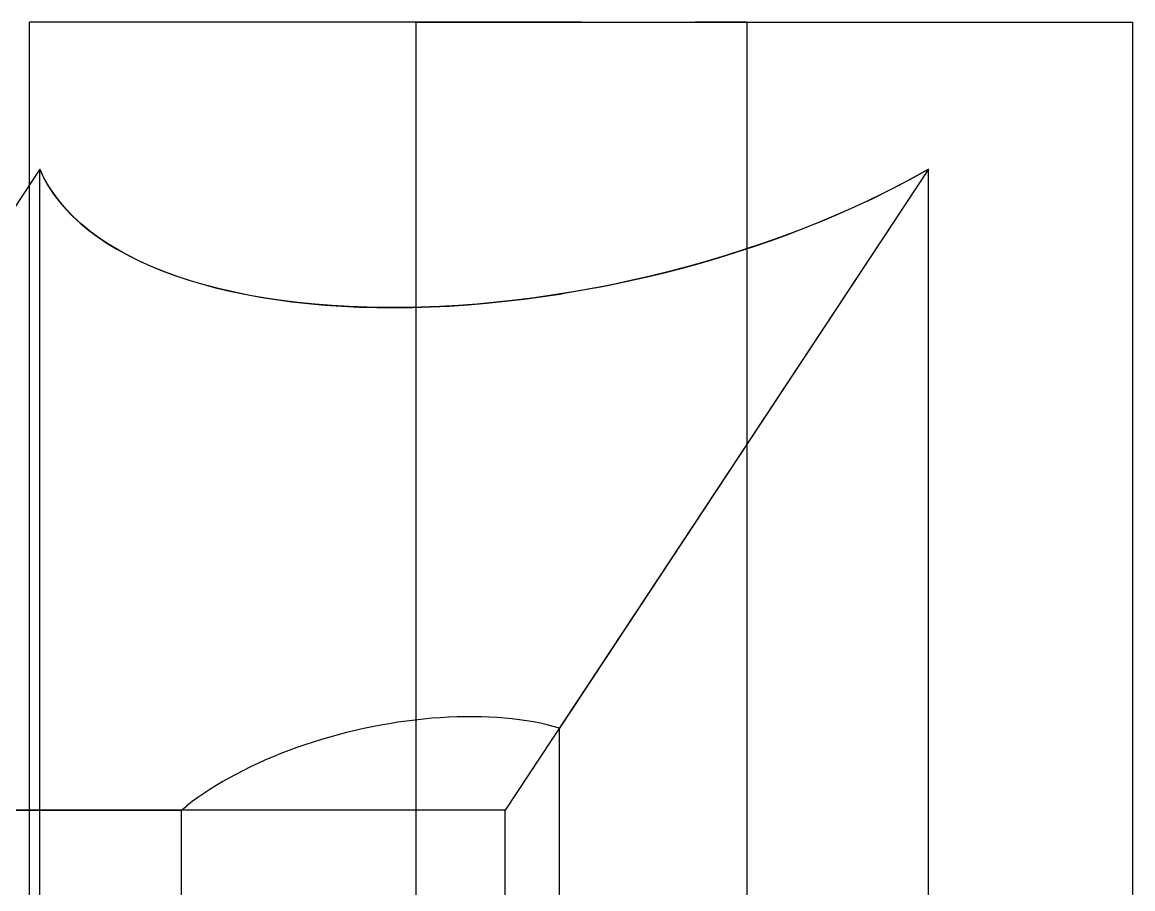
# Model space of a CAD drawing. Header units: millimetres. Extents: x -55 to 176, y -160 to 36.
# Drawn here: x 148.91 to 163, y -119 to -108 of the extents above; entities that cross this region are included whole.
import ezdxf

# ---------------------------------------------------------------- set-up
doc = ezdxf.new("R2010")
doc.units = ezdxf.units.MM
doc.layers.add('YZ', color=7, linetype='Continuous')

msp = doc.modelspace()

# ---------------------------------------------------------------- linework, layer by layer
at = {"layer": 'YZ'}
for p, q in [((149, -124), (149.001, -108)), ((149, -124), (149.001, -108)), ((149.012, -108), (149.001, -108)), ((149.035, -108), (149.012, -108)), ((149.068, -108), (149.035, -108)), ((149.112, -108), (149.068, -108)), ((149.167, -108), (149.112, -108)), ((149.233, -108), (149.167, -108)), ((149.309, -108), (149.233, -108)), ((149.396, -108), (149.309, -108)), ((149.494, -108), (149.396, -108)), ((149.601, -108), (149.494, -108)), ((149.719, -108), (149.601, -108)), ((149.847, -108), (149.719, -108)), ((149.985, -108), (149.847, -108)), ((150.132, -108), (149.985, -108)), ((150.288, -108), (150.132, -108)), ((150.454, -108), (150.288, -108)), ((150.628, -108), (150.454, -108)), ((150.81, -108), (150.628, -108)), ((151.001, -108), (150.81, -108)), ((151.2, -108), (151.001, -108)), ((151.406, -108), (151.2, -108)), ((151.62, -108), (151.406, -108)), ((151.841, -108), (151.62, -108)), ((152.068, -108), (151.841, -108)), ((152.301, -108), (152.068, -108)), ((152.54, -108), (152.301, -108)), ((152.785, -108), (152.54, -108)), ((153.035, -108), (152.785, -108)), ((153.289, -108), (153.035, -108)), ((153.548, -108), (153.289, -108)), ((153.81, -108), (153.548, -108)), ((154.076, -108), (153.81, -108)), ((153.901, -108), (153.9, -108)), ((153.9, -108), (153.903, -108)), ((153.903, -108), (153.9, -108)), ((153.9, -108), (153.901, -108)), ((153.9, -108), (153.9, -127)), ((153.9, -108), (153.9, -127)), ((153.905, -108), (153.901, -108)), ((153.901, -108), (153.905, -108)), ((153.903, -108), (153.909, -108)), ((153.908, -108), (153.903, -108)), ((153.912, -108), (153.905, -108)), ((153.905, -108), (153.913, -108)), ((153.917, -108), (153.908, -108)), ((153.909, -108), (153.918, -108)), ((153.923, -108), (153.912, -108)), ((153.913, -108), (153.924, -108)), ((153.93, -108), (153.917, -108)), ((153.918, -108), (153.931, -108)), ((153.937, -108), (153.923, -108)), ((153.924, -108), (153.938, -108)), ((153.945, -108), (153.93, -108)), ((153.931, -108), (153.947, -108)), ((153.955, -108), (153.937, -108)), ((153.938, -108), (153.955, -108)), ((153.964, -108), (153.945, -108)), ((153.947, -108), (153.966, -108)), ((153.975, -108), (153.955, -108)), ((153.955, -108), (153.976, -108)), ((153.986, -108), (153.964, -108)), ((153.966, -108), (153.988, -108)), ((153.999, -108), (153.975, -108)), ((153.976, -108), (153.999, -108)), ((154.011, -108), (153.986, -108)), ((153.988, -108), (154.014, -108)), ((154.026, -108), (153.999, -108)), ((153.999, -108), (154.026, -108)), ((154.04, -108), (154.011, -108)), ((154.014, -108), (154.043, -108)), ((154.057, -108), (154.026, -108)), ((154.026, -108), (154.056, -108)), ((154.071, -108), (154.04, -108)), ((154.043, -108), (154.075, -108)), ((154.056, -108), (154.089, -108)), ((154.09, -108), (154.057, -108)), ((154.106, -108), (154.071, -108)), ((154.075, -108), (154.11, -108)), ((154.346, -108), (154.076, -108)), ((154.089, -108), (154.125, -108)), ((154.126, -108), (154.09, -108)), ((154.143, -108), (154.106, -108)), ((154.11, -108), (154.148, -108)), ((154.125, -108), (154.164, -108)), ((154.165, -108), (154.126, -108)), ((154.184, -108), (154.143, -108)), ((154.148, -108), (154.189, -108)), ((154.164, -108), (154.205, -108)), ((154.207, -108), (154.165, -108)), ((154.227, -108), (154.184, -108)), ((154.189, -108), (154.233, -108)), ((154.205, -108), (154.25, -108)), ((154.252, -108), (154.207, -108)), ((154.274, -108), (154.227, -108)), ((154.233, -108), (154.28, -108)), ((154.25, -108), (154.297, -108)), ((154.3, -108), (154.252, -108)), ((154.322, -108), (154.274, -108)), ((154.28, -108), (154.33, -108)), ((154.297, -108), (154.346, -108)), ((154.35, -108), (154.3, -108)), ((154.374, -108), (154.322, -108)), ((154.33, -108), (154.382, -108)), ((154.617, -108), (154.346, -108)), ((154.346, -108), (154.399, -108)), ((154.403, -108), (154.35, -108)), ((154.428, -108), (154.374, -108)), ((154.382, -108), (154.437, -108)), ((154.399, -108), (154.453, -108)), ((154.458, -108), (154.403, -108)), ((154.485, -108), (154.428, -108)), ((154.437, -108), (154.494, -108)), ((154.453, -108), (154.511, -108)), ((154.516, -108), (154.458, -108)), ((154.544, -108), (154.485, -108)), ((154.494, -108), (154.554, -108)), ((154.511, -108), (154.57, -108)), ((154.516, -108), (154.577, -108)), ((154.544, -108), (154.605, -108)), ((154.554, -108), (154.616, -108)), ((154.57, -108), (154.632, -108)), ((154.577, -108), (154.639, -108)), ((154.605, -108), (154.668, -108)), ((154.616, -108), (154.68, -108)), ((154.891, -108), (154.617, -108)), ((154.632, -108), (154.696, -108)), ((154.639, -108), (154.704, -108)), ((154.668, -108), (154.734, -108)), ((154.68, -108), (154.746, -108)), ((154.696, -108), (154.762, -108)), ((154.704, -108), (154.77, -108)), ((154.734, -108), (154.802, -108)), ((154.746, -108), (154.814, -108)), ((154.762, -108), (154.829, -108)), ((154.77, -108), (154.839, -108)), ((154.802, -108), (154.871, -108)), ((154.814, -108), (154.885, -108)), ((154.829, -108), (154.899, -108)), ((154.839, -108), (154.91, -108)), ((154.871, -108), (154.943, -108)), ((154.885, -108), (154.957, -108)), ((155.167, -108), (154.891, -108)), ((154.899, -108), (154.97, -108)), ((154.91, -108), (154.982, -108)), ((154.943, -108), (155.015, -108)), ((154.957, -108), (155.03, -108)), ((154.97, -108), (155.043, -108)), ((154.982, -108), (155.056, -108)), ((155.015, -108), (155.09, -108)), ((155.03, -108), (155.106, -108)), ((155.043, -108), (155.118, -108)), ((155.056, -108), (155.131, -108)), ((155.09, -108), (155.166, -108)), ((155.106, -108), (155.182, -108)), ((155.118, -108), (155.193, -108)), ((155.131, -108), (155.208, -108)), ((155.166, -108), (155.243, -108)), ((155.444, -108), (155.167, -108)), ((155.182, -108), (155.26, -108)), ((155.193, -108), (155.27, -108)), ((155.208, -108), (155.286, -108)), ((155.243, -108), (155.322, -108)), ((155.26, -108), (155.34, -108)), ((155.27, -108), (155.349, -108)), ((155.286, -108), (155.365, -108)), ((155.322, -108), (155.401, -108)), ((155.34, -108), (155.42, -108)), ((155.349, -108), (155.428, -108)), ((155.365, -108), (155.445, -108)), ((155.401, -108), (155.482, -108)), ((155.42, -108), (155.501, -108)), ((155.428, -108), (155.508, -108)), ((155.722, -108), (155.444, -108)), ((155.445, -108), (155.526, -108)), ((155.482, -108), (155.563, -108)), ((155.501, -108), (155.583, -108)), ((155.508, -108), (155.589, -108)), ((155.526, -108), (155.607, -108)), ((155.563, -108), (155.645, -108)), ((155.583, -108), (155.666, -108)), ((155.589, -108), (155.67, -108)), ((155.607, -108), (155.69, -108)), ((155.645, -108), (155.728, -108)), ((155.666, -108), (155.749, -108)), ((155.67, -108), (155.752, -108)), ((155.69, -108), (155.772, -108)), ((156, -108), (155.722, -108)), ((155.728, -108), (155.811, -108)), ((155.749, -108), (155.832, -108)), ((155.752, -108), (155.835, -108)), ((155.772, -108), (155.856, -108)), ((155.811, -108), (155.894, -108)), ((155.832, -108), (155.916, -108)), ((155.835, -108), (155.917, -108)), ((155.856, -108), (155.939, -108)), ((155.894, -108), (155.977, -108)), ((155.916, -108), (156, -108)), ((155.917, -108), (156, -108)), ((155.939, -108), (156.023, -108)), ((155.977, -108), (156.061, -108)), ((156, -108), (156.278, -108)), ((156, -108), (156.083, -108)), ((156, -108), (156.084, -108)), ((156.023, -108), (156.106, -108)), ((156.061, -108), (156.144, -108)), ((156.083, -108), (156.165, -108)), ((156.084, -108), (156.168, -108)), ((156.106, -108), (156.189, -108)), ((156.144, -108), (156.228, -108)), ((156.165, -108), (156.248, -108)), ((156.168, -108), (156.251, -108)), ((156.189, -108), (156.272, -108)), ((156.228, -108), (156.31, -108)), ((156.248, -108), (156.33, -108)), ((156.251, -108), (156.334, -108)), ((156.272, -108), (156.355, -108)), ((156.278, -108), (156.556, -108)), ((156.31, -108), (156.393, -108)), ((156.33, -108), (156.411, -108)), ((156.334, -108), (156.417, -108)), ((156.355, -108), (156.437, -108)), ((156.393, -108), (156.474, -108)), ((156.411, -108), (156.492, -108)), ((156.417, -108), (156.499, -108)), ((156.437, -108), (156.518, -108)), ((156.474, -108), (156.555, -108)), ((156.492, -108), (156.572, -108)), ((156.499, -108), (156.58, -108)), ((156.518, -108), (156.599, -108)), ((156.555, -108), (156.635, -108)), ((156.556, -108), (156.833, -108)), ((156.572, -108), (156.651, -108)), ((156.58, -108), (156.66, -108)), ((156.599, -108), (156.678, -108)), ((156.635, -108), (156.714, -108)), ((156.651, -108), (156.73, -108)), ((156.66, -108), (156.74, -108)), ((156.678, -108), (156.757, -108)), ((156.714, -108), (156.792, -108)), ((156.73, -108), (156.807, -108)), ((156.74, -108), (156.818, -108)), ((156.757, -108), (156.834, -108)), ((156.792, -108), (156.869, -108)), ((156.807, -108), (156.882, -108)), ((156.818, -108), (156.894, -108)), ((156.833, -108), (157.109, -108)), ((156.834, -108), (156.91, -108)), ((156.869, -108), (156.944, -108)), ((156.882, -108), (156.957, -108)), ((156.894, -108), (156.97, -108)), ((156.91, -108), (156.985, -108)), ((156.944, -108), (157.018, -108)), ((156.957, -108), (157.03, -108)), ((156.97, -108), (157.043, -108)), ((156.985, -108), (157.057, -108)), ((157.018, -108), (157.09, -108)), ((157.03, -108), (157.101, -108)), ((157.043, -108), (157.115, -108)), ((157.057, -108), (157.129, -108)), ((157.09, -108), (157.161, -108)), ((157.101, -108), (157.171, -108)), ((157.109, -108), (157.383, -108)), ((157.115, -108), (157.186, -108)), ((157.129, -108), (157.198, -108)), ((157.161, -108), (157.23, -108)), ((157.171, -108), (157.238, -108)), ((157.186, -108), (157.254, -108)), ((157.198, -108), (157.266, -108)), ((157.23, -108), (157.296, -108)), ((157.238, -108), (157.304, -108)), ((157.254, -108), (157.32, -108)), ((157.266, -108), (157.332, -108)), ((157.296, -108), (157.361, -108)), ((157.304, -108), (157.368, -108)), ((157.32, -108), (157.384, -108)), ((157.332, -108), (157.395, -108)), ((157.361, -108), (157.423, -108)), ((157.368, -108), (157.43, -108)), ((157.383, -108), (157.654, -108)), ((157.384, -108), (157.446, -108)), ((157.395, -108), (157.456, -108)), ((157.423, -108), (157.484, -108)), ((157.43, -108), (157.489, -108)), ((157.506, -108), (157.446, -108)), ((157.456, -108), (157.515, -108)), ((157.484, -108), (157.542, -108)), ((157.547, -108), (157.489, -108)), ((157.563, -108), (157.506, -108)), ((157.515, -108), (157.572, -108)), ((157.542, -108), (157.597, -108)), ((157.601, -108), (157.547, -108)), ((157.618, -108), (157.563, -108)), ((157.572, -108), (157.626, -108)), ((157.597, -108), (157.65, -108)), ((157.654, -108), (157.601, -108)), ((157.67, -108), (157.618, -108)), ((157.626, -108), (157.678, -108)), ((157.65, -108), (157.7, -108)), ((157.654, -108), (157.924, -108)), ((157.703, -108), (157.654, -108)), ((157.72, -108), (157.67, -108)), ((157.678, -108), (157.726, -108)), ((157.7, -108), (157.748, -108)), ((157.75, -108), (157.703, -108)), ((157.767, -108), (157.72, -108)), ((157.726, -108), (157.773, -108)), ((157.748, -108), (157.793, -108)), ((157.795, -108), (157.75, -108)), ((157.811, -108), (157.767, -108)), ((157.773, -108), (157.816, -108)), ((157.793, -108), (157.835, -108)), ((157.836, -108), (157.795, -108)), ((157.852, -108), (157.811, -108)), ((157.816, -108), (157.857, -108)), ((157.835, -108), (157.874, -108)), ((157.875, -108), (157.836, -108)), ((157.89, -108), (157.852, -108)), ((157.857, -108), (157.894, -108)), ((157.874, -108), (157.91, -108)), ((157.911, -108), (157.875, -108)), ((157.925, -108), (157.89, -108)), ((157.894, -108), (157.929, -108)), ((157.91, -108), (157.943, -108)), ((157.944, -108), (157.911, -108)), ((157.924, -108), (158.19, -108)), ((157.957, -108), (157.925, -108)), ((157.929, -108), (157.96, -108)), ((157.943, -108), (157.974, -108)), ((157.974, -108), (157.944, -108)), ((157.986, -108), (157.957, -108)), ((157.96, -108), (157.989, -108)), ((158.001, -108), (157.974, -108)), ((157.974, -108), (158.001, -108)), ((158.012, -108), (157.986, -108)), ((157.989, -108), (158.014, -108)), ((158.024, -108), (158.001, -108)), ((158.001, -108), (158.025, -108)), ((158.034, -108), (158.012, -108)), ((158.014, -108), (158.036, -108)), ((158.045, -108), (158.024, -108)), ((158.025, -108), (158.045, -108)), ((158.053, -108), (158.034, -108)), ((158.036, -108), (158.055, -108)), ((158.062, -108), (158.045, -108)), ((158.045, -108), (158.063, -108)), ((158.069, -108), (158.053, -108)), ((158.055, -108), (158.07, -108)), ((158.076, -108), (158.062, -108)), ((158.063, -108), (158.077, -108)), ((158.082, -108), (158.069, -108)), ((158.07, -108), (158.083, -108)), ((158.087, -108), (158.076, -108)), ((158.077, -108), (158.088, -108)), ((158.091, -108), (158.082, -108)), ((158.083, -108), (158.092, -108)), ((158.095, -108), (158.087, -108)), ((158.088, -108), (158.095, -108)), ((158.097, -108), (158.091, -108)), ((158.092, -108), (158.097, -108)), ((158.099, -108), (158.095, -108)), ((158.095, -108), (158.099, -108)), ((158.097, -108), (158.1, -108)), ((158.1, -108), (158.097, -108)), ((158.1, -108), (158.099, -108)), ((158.099, -108), (158.1, -108)), ((158.1, -108), (158.1, -127)), ((158.1, -108), (158.1, -127)), ((158.19, -108), (158.452, -108)), ((158.452, -108), (158.711, -108)), ((158.711, -108), (158.965, -108)), ((158.965, -108), (159.215, -108)), ((159.215, -108), (159.46, -108)), ((159.46, -108), (159.699, -108)), ((159.699, -108), (159.932, -108)), ((159.932, -108), (160.159, -108)), ((160.159, -108), (160.38, -108)), ((160.38, -108), (160.594, -108)), ((160.594, -108), (160.8, -108)), ((160.8, -108), (160.999, -108)), ((160.999, -108), (161.19, -108)), ((161.19, -108), (161.372, -108)), ((161.372, -108), (161.546, -108)), ((161.546, -108), (161.712, -108)), ((161.712, -108), (161.868, -108)), ((161.868, -108), (162.015, -108)), ((162.015, -108), (162.153, -108)), ((162.153, -108), (162.281, -108)), ((162.281, -108), (162.399, -108)), ((162.399, -108), (162.506, -108)), ((162.506, -108), (162.604, -108)), ((162.604, -108), (162.691, -108)), ((162.691, -108), (162.767, -108)), ((162.767, -108), (162.833, -108)), ((162.833, -108), (162.888, -108)), ((162.888, -108), (162.932, -108)), ((162.932, -108), (162.965, -108)), ((162.965, -108), (162.988, -108)), ((162.988, -108), (162.999, -108)), ((162.999, -124), (162.999, -108)), ((162.999, -124), (162.999, -108)), ((149.129, -109.866), (144.276, -117.217)), ((149.129, -109.866), (144.394, -117.039)), ((149.129, -124), (149.129, -109.866)), ((149.129, -109.866), (149.178, -109.97)), ((149.18, -109.974), (149.129, -109.866)), ((160.407, -109.866), (155.037, -118)), ((160.407, -109.866), (155.724, -116.959)), ((160.178, -109.993), (160.407, -109.866)), ((160.407, -109.866), (160.224, -109.968)), ((160.407, -124), (160.407, -109.866)), ((149.178, -109.97), (149.234, -110.071)), ((149.239, -110.079), (149.18, -109.974)), ((159.942, -110.117), (160.178, -109.993)), ((160.224, -109.968), (160.038, -110.068)), ((149.234, -110.071), (149.3, -110.172)), ((149.307, -110.181), (149.239, -110.079)), ((149.3, -110.172), (149.374, -110.271)), ((149.383, -110.281), (149.307, -110.181)), ((159.835, -110.17), (159.628, -110.27)), ((159.699, -110.236), (159.942, -110.117)), ((160.038, -110.068), (159.835, -110.17)), ((149.374, -110.271), (149.456, -110.367)), ((149.467, -110.378), (149.383, -110.281)), ((159.27, -110.432), (159.476, -110.341)), ((159.628, -110.27), (159.417, -110.368)), ((159.476, -110.341), (159.699, -110.236)), ((149.456, -110.367), (149.546, -110.46)), ((149.558, -110.472), (149.467, -110.378)), ((149.546, -110.46), (149.643, -110.55)), ((149.658, -110.563), (149.558, -110.472)), ((159.201, -110.462), (158.981, -110.554)), ((159.061, -110.521), (159.27, -110.432)), ((159.417, -110.368), (159.201, -110.462)), ((149.643, -110.55), (149.748, -110.638)), ((149.766, -110.651), (149.658, -110.563)), ((158.633, -110.69), (158.848, -110.607)), ((158.981, -110.554), (158.758, -110.642)), ((158.848, -110.607), (159.061, -110.521)), ((149.748, -110.638), (149.86, -110.722)), ((149.881, -110.736), (149.766, -110.651)), ((149.86, -110.722), (149.98, -110.803)), ((150.003, -110.817), (149.881, -110.736)), ((158.531, -110.727), (158.302, -110.809)), ((158.414, -110.769), (158.633, -110.69)), ((158.758, -110.642), (158.531, -110.727)), ((149.98, -110.803), (150.107, -110.88)), ((150.133, -110.895), (150.003, -110.817)), ((150.107, -110.88), (150.241, -110.954)), ((150.27, -110.97), (150.133, -110.895)), ((158.069, -110.887), (157.834, -110.962)), ((157.968, -110.92), (158.192, -110.846)), ((158.302, -110.809), (158.069, -110.887)), ((158.192, -110.846), (158.414, -110.769)), ((150.241, -110.954), (150.381, -111.025)), ((150.414, -111.041), (150.27, -110.97)), ((150.381, -111.025), (150.529, -111.092)), ((150.565, -111.108), (150.414, -111.041)), ((157.597, -111.033), (157.357, -111.1)), ((157.514, -111.057), (157.742, -110.99)), ((157.834, -110.962), (157.597, -111.033)), ((157.742, -110.99), (157.968, -110.92)), ((150.529, -111.092), (150.683, -111.155)), ((150.723, -111.171), (150.565, -111.108)), ((150.683, -111.155), (150.843, -111.215)), ((150.887, -111.23), (150.723, -111.171)), ((156.821, -111.237), (157.053, -111.18)), ((157.117, -111.164), (156.874, -111.224)), ((157.053, -111.18), (157.284, -111.12)), ((157.357, -111.1), (157.117, -111.164)), ((157.284, -111.12), (157.514, -111.057)), ((150.843, -111.215), (151.009, -111.271)), ((151.057, -111.286), (150.887, -111.23)), ((151.009, -111.271), (151.182, -111.323)), ((151.234, -111.337), (151.057, -111.286)), ((151.182, -111.323), (151.36, -111.37)), ((156.353, -111.338), (156.587, -111.289)), ((156.631, -111.28), (156.387, -111.332)), ((156.587, -111.289), (156.821, -111.237)), ((156.874, -111.224), (156.631, -111.28)), ((151.416, -111.384), (151.234, -111.337)), ((151.36, -111.37), (151.543, -111.414)), ((151.603, -111.428), (151.416, -111.384)), ((151.543, -111.414), (151.732, -111.454)), ((151.797, -111.467), (151.603, -111.428)), ((151.732, -111.454), (151.926, -111.49)), ((151.995, -111.501), (151.797, -111.467)), ((155.653, -111.462), (155.409, -111.498)), ((155.517, -111.483), (155.758, -111.446)), ((155.897, -111.423), (155.653, -111.462)), ((156, -111.405), (155.758, -111.446)), ((156.142, -111.379), (155.897, -111.423)), ((156.177, -111.373), (156, -111.405)), ((156.387, -111.332), (156.142, -111.379)), ((156.177, -111.373), (156.353, -111.338)), ((151.926, -111.49), (152.125, -111.521)), ((152.198, -111.532), (151.995, -111.501)), ((152.125, -111.521), (152.328, -111.549)), ((152.406, -111.558), (152.198, -111.532)), ((152.328, -111.549), (152.536, -111.572)), ((152.618, -111.58), (152.406, -111.558)), ((152.536, -111.572), (152.748, -111.591)), ((152.834, -111.597), (152.618, -111.58)), ((152.748, -111.591), (152.964, -111.605)), ((153.055, -111.61), (152.834, -111.597)), ((152.964, -111.605), (153.183, -111.616)), ((153.278, -111.619), (153.055, -111.61)), ((154.204, -111.609), (153.969, -111.618)), ((154.092, -111.614), (154.325, -111.603)), ((154.442, -111.595), (154.204, -111.609)), ((154.325, -111.603), (154.561, -111.587)), ((154.681, -111.578), (154.442, -111.595)), ((154.561, -111.587), (154.798, -111.567)), ((154.923, -111.555), (154.681, -111.578)), ((154.798, -111.567), (155.037, -111.543)), ((155.165, -111.529), (154.923, -111.555)), ((155.037, -111.543), (155.277, -111.515)), ((155.409, -111.498), (155.165, -111.529)), ((155.277, -111.515), (155.517, -111.483)), ((153.183, -111.616), (153.406, -111.622)), ((153.506, -111.623), (153.278, -111.619)), ((153.406, -111.622), (153.632, -111.623)), ((153.736, -111.623), (153.506, -111.623)), ((153.632, -111.623), (153.861, -111.621)), ((153.969, -111.618), (153.736, -111.623)), ((153.861, -111.621), (154.092, -111.614)), ((154.32, -116.822), (154.214, -116.828)), ((154.425, -116.818), (154.32, -116.822)), ((154.529, -116.816), (154.425, -116.818)), ((154.631, -116.816), (154.529, -116.816)), ((154.733, -116.817), (154.631, -116.816)), ((154.833, -116.821), (154.733, -116.817)), ((154.931, -116.826), (154.833, -116.821)), ((155.028, -116.834), (154.931, -116.826)), ((153.24, -116.966), (153.131, -116.991)), ((153.348, -116.944), (153.24, -116.966)), ((153.457, -116.923), (153.348, -116.944)), ((153.566, -116.904), (153.457, -116.923)), ((153.675, -116.886), (153.566, -116.904)), ((153.784, -116.871), (153.675, -116.886)), ((153.892, -116.858), (153.784, -116.871)), ((154, -116.846), (153.892, -116.858)), ((154.108, -116.836), (154, -116.846)), ((154.214, -116.828), (154.108, -116.836)), ((155.123, -116.843), (155.028, -116.834)), ((155.216, -116.854), (155.123, -116.843)), ((155.307, -116.867), (155.216, -116.854)), ((155.395, -116.882), (155.307, -116.867)), ((155.482, -116.899), (155.395, -116.882)), ((155.567, -116.918), (155.482, -116.899)), ((155.646, -116.938), (155.567, -116.918)), ((155.724, -116.959), (155.646, -116.938)), ((155.724, -124), (155.724, -116.959)), ((152.703, -117.105), (152.598, -117.138)), ((152.809, -117.074), (152.703, -117.105)), ((152.916, -117.045), (152.809, -117.074)), ((153.023, -117.017), (152.916, -117.045)), ((153.131, -116.991), (153.023, -117.017)), ((152.289, -117.245), (152.189, -117.284)), ((152.391, -117.208), (152.289, -117.245)), ((152.494, -117.172), (152.391, -117.208)), ((152.598, -117.138), (152.494, -117.172)), ((151.993, -117.365), (151.898, -117.408)), ((152.09, -117.324), (151.993, -117.365)), ((152.189, -117.284), (152.09, -117.324)), ((151.713, -117.497), (151.624, -117.543)), ((151.805, -117.452), (151.713, -117.497)), ((151.898, -117.408), (151.805, -117.452)), ((151.452, -117.638), (151.369, -117.688)), ((151.536, -117.59), (151.452, -117.638)), ((151.624, -117.543), (151.536, -117.59)), ((151.211, -117.789), (151.137, -117.84)), ((151.289, -117.738), (151.211, -117.789)), ((151.369, -117.688), (151.289, -117.738)), ((150.929, -118), (150.995, -117.946)), ((151.064, -117.893), (150.995, -117.946)), ((151.137, -117.84), (151.064, -117.893)), ((155.037, -118), (146.015, -118)), ((148.795, -118), (150.929, -118)), ((150.929, -124), (150.929, -118)), ((155.037, -124), (155.037, -118))]:
    msp.add_line(p, q, dxfattribs=at)

doc.saveas('drawing.dxf')
